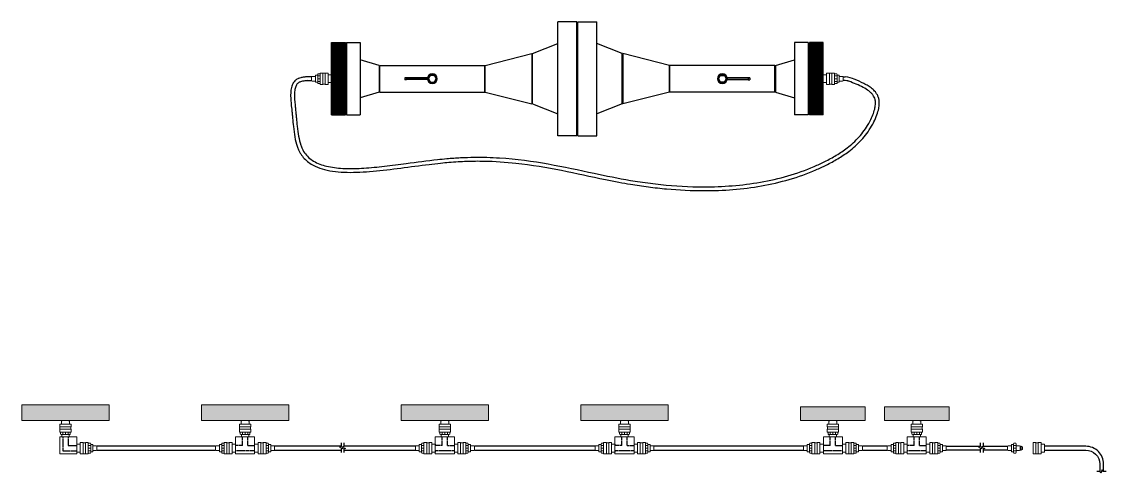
# Model space of a CAD drawing. Header units: millimetres. Extents: x 553637 to 584936, y 5008 to 53898.
# Drawn here: x 581313 to 584936, y 5008 to 6517 of the extents above; entities that cross this region are included whole.
import ezdxf

# ---------------------------------------------------------------- set-up
doc = ezdxf.new("R2010")
doc.units = ezdxf.units.MM
doc.header["$LTSCALE"] = 10
doc.header["$MEASUREMENT"] = 0
doc.linetypes.add('HIDDEN', pattern=[0.375, 0.25, -0.125])
for name, color, linetype in [('1', 1, 'Continuous'), ('4', 4, 'Continuous'), ('BRIDA CIEGA PARA PRUEBAS', 170, 'Continuous'), ('CAÑERIAS PH 234', 20, 'Continuous')]:
    doc.layers.add(name, color=color, linetype=linetype)

# ---------------------------------------------------------------- blocks, each defined once
blk = doc.blocks.new('A$C647C797C')
at = {"layer": '1', "linetype": 'HIDDEN'}
for p, q in [((-18.225, -18.225), (-18.225, 28.55)), ((-0.875, -0.875), (-0.875, 28.55)), ((28.55, -18.225), (-18.225, -18.225)), ((28.55, -0.875), (-0.875, -0.875))]:
    blk.add_line(p, q, dxfattribs=at)
at = {"layer": '4', "lineweight": 0}
blk.add_lwpolyline([(-28.55, 28.55), (28.55, 28.55), (28.55, -28.55), (-28.55, -28.55)], close=True, dxfattribs=at)
blk = doc.blocks.new('A$C4BE00A2E')
at = {"layer": '1', "linetype": 'HIDDEN'}
for p, q in [((-8.7, -0.9), (-8.7, 28.5)), ((8.7, -0.9), (8.7, 28.5)), ((-8.7, -0.9), (-31.8, -0.9)), ((-31.8, -18.2), (31.8, -18.2)), ((8.7, -0.9), (31.8, -0.9))]:
    blk.add_line(p, q, dxfattribs=at)
at = {"layer": '4', "lineweight": 0}
blk.add_lwpolyline([(-31.8, 28.5), (31.8, 28.5), (31.8, -28.5), (-31.8, -28.5)], close=True, dxfattribs=at)
blk = doc.blocks.new('A$C6FC072DB')
at = {"layer": '4', "lineweight": 0}
for points in [[(-18.4, 28.9), (-19, 29.6), (-19, 37.2), (-18.1, 38.2), (18.1, 38.2), (19, 37.2), (19, 29.6), (18.4, 28.9)], [(-13.2, 11.6), (-18.4, 11.6), (-19, 12.3), (-19, 19.9), (-18.4, 20.9), (18.4, 20.9), (19, 19.9), (19, 12.3), (18.4, 11.6)]]:
    blk.add_lwpolyline(points, close=True, dxfattribs=at)
for points in [[(8.2, 38.2), (-8.2, 38.2)], [(-18.4, 28.9), (-18.4, 20.9)], [(-10.8, 0), (-10.8, 0), (-13.2, 0), (-13.2, 11.6)], [(13.2, 11.6), (13.2, 0), (10.8, 0)], [(18.4, 28.9), (18.4, 20.9)]]:
    blk.add_lwpolyline(points, dxfattribs=at)
blk = doc.blocks.new('A$C75317ED0')
at = {"layer": 'BRIDA CIEGA PARA PRUEBAS', "lineweight": 0}
h = blk.add_hatch(color=256, dxfattribs=at)
h.dxf.hatch_style = 1
h.paths.add_polyline_path([(-146.05, 0), (-146.05, -52.3748), (146.05, -52.3748), (146.05, 0)])
blk.add_lwpolyline([(-146.05, 0), (146.05, 0), (146.05, -52.3748), (-146.05, -52.3748)], close=True, dxfattribs=at)
blk = doc.blocks.new('A$C00726E8B')
at = {"layer": 'BRIDA CIEGA PARA PRUEBAS', "lineweight": 0}
h = blk.add_hatch(color=256, dxfattribs=at)
h.dxf.hatch_style = 1
h.paths.add_polyline_path([(46, 107.9), (0, 107.9), (0, -107.9), (46, -107.9)])
blk.add_lwpolyline([(0, 107.9), (46, 107.9), (46, -107.9), (0, -107.9)], close=True, dxfattribs=at)
blk = doc.blocks.new('A$C08897B63')
at = {"layer": '4', "lineweight": 0}
blk.add_lwpolyline([(26.3, -4), (26.3, -4), (22.2, -6.3), (18.2, -6.3), (18.2, -7), (16.9, -8.2), (4.8, -8.2), (4.8, -14.3), (3.8, -16.3), (-2.4, -16.3), (-3.3, -14.6), (-3.3, -12), (-10.1, -12), (-10.8, -11.1), (-10.8, -7.8), (-22, -7.8), (-23.7, -7), (-23.7, -7), (-23.7, 7), (-22, 7.8), (-10.8, 7.8), (-10.8, 11.1), (-10.1, 12), (-3.3, 12), (-3.3, 14.6), (-2.4, 16.3), (3.8, 16.3), (4.8, 14.3), (4.8, 8.2), (16.9, 8.2), (18.2, 7), (18.2, 6.3), (22.2, 6.3), (26.3, 4)], close=True, dxfattribs=at)
for points in [[(-10.8, -7.8), (-10.8, 7.8)], [(-3.3, 12), (-3.3, -12)], [(4.8, 9.1), (-3.3, 9.1)], [(-3.3, 0), (4.8, 0)], [(4.8, 8.2), (4.8, -8.2)], [(18.2, -6.3), (18.2, 6.3)], [(22.2, -6.3), (22.2, 6.3)], [(4.8, -9.1), (-3.3, -9.1)]]:
    blk.add_lwpolyline(points, dxfattribs=at)
blk = doc.blocks.new('A$C36AA4D07')
at = {"layer": 'BRIDA CIEGA PARA PRUEBAS', "lineweight": 0}
h = blk.add_hatch(dxfattribs=at)
h.set_pattern_fill('ANSI31', color=256)
h.set_pattern_definition([(45, (-187114.52564, -9731.44239), (-0.08838834765, 0.08838834765), [])])
h.paths.add_polyline_path([(-46.0248, -120.65), (0, -120.65), (0, 120.65), (-46.0248, 120.65)])
blk.add_lwpolyline([(0, -120.65), (-46.0248, -120.65), (-46.0248, 120.65), (0, 120.65)], close=True, dxfattribs=at)

msp = doc.modelspace()

# ---------------------------------------------------------------- linework, layer by layer
at = {"layer": '1'}
for points in [[(582380.1, 5109.4), (582380.1, 5097.5), (582374.4, 5095.4), (582385.7, 5091.3), (582380.1, 5089.3), (582380.1, 5077.4)], [(582389.2, 5109.4), (582389.2, 5097.5), (582383.5, 5095.4), (582394.8, 5091.3), (582389.2, 5089.3), (582389.2, 5077.4)], [(584514.8, 5109.4), (584514.8, 5097.5), (584509.1, 5095.4), (584520.4, 5091.3), (584514.8, 5089.3), (584514.8, 5077.4)], [(584523.9, 5109.4), (584523.9, 5097.5), (584518.3, 5095.4), (584529.5, 5091.3), (584523.9, 5089.3), (584523.9, 5077.4)], [(584935.7, 5013.5), (584923.8, 5013.5), (584921.7, 5019.2), (584917.6, 5007.9), (584915.6, 5013.5), (584903.7, 5013.5)]]:
    msp.add_lwpolyline(points, dxfattribs=at)
at = {"layer": '4', "lineweight": 0}
for p, q in [((582302, 6340.8), (582302.9, 6342.5)), ((582302, 6311.7), (582302, 6340.8)), ((582302.9, 6342.5), (582309.1, 6342.5)), ((582309.1, 6342.5), (582310.1, 6340.6)), ((582310.1, 6340.6), (582310.1, 6311.9)), ((584029.3, 6342.5), (584028.2, 6340.6)), ((584028.2, 6340.6), (584028.2, 6311.9)), ((584035.5, 6342.5), (584029.3, 6342.5)), ((584036.3, 6340.8), (584035.5, 6342.5)), ((584036.3, 6311.7), (584036.3, 6340.8)), ((582281.6, 6333.3), (582283.3, 6334.1)), ((582281.6, 6319.3), (582281.6, 6333.3)), ((582283.3, 6318.5), (582281.6, 6319.3)), ((582281.6, 6319.3), (582281.6, 6319.3)), ((582283.3, 6334.1), (582294.5, 6334.1)), ((582294.5, 6318.5), (582283.3, 6318.5)), ((582294.5, 6337.4), (582295.2, 6338.3)), ((582294.5, 6315.2), (582294.5, 6337.4)), ((582295.2, 6314.2), (582294.5, 6315.2)), ((582295.2, 6338.3), (582302, 6338.3)), ((582302, 6314.2), (582295.2, 6314.2)), ((582302.9, 6310), (582302, 6311.7)), ((582309.1, 6310), (582302.9, 6310)), ((582310.1, 6311.9), (582309.1, 6310)), ((584028.2, 6311.9), (584029.3, 6310)), ((584029.3, 6310), (584035.5, 6310)), ((584035.5, 6310), (584036.3, 6311.7)), ((584043.1, 6338.3), (584036.3, 6338.3)), ((584036.3, 6314.2), (584043.1, 6314.2)), ((584043.9, 6337.4), (584043.1, 6338.3)), ((584043.1, 6314.2), (584043.9, 6315.2)), ((584043.9, 6315.2), (584043.9, 6337.4)), ((584055.1, 6334.1), (584043.9, 6334.1)), ((584043.9, 6318.5), (584055.1, 6318.5)), ((584056.8, 6333.3), (584055.1, 6334.1)), ((584055.1, 6318.5), (584056.8, 6319.3)), ((584056.8, 6319.3), (584056.8, 6333.3)), ((584056.8, 6319.3), (584056.8, 6319.3)), ((581445.2, 5145.6), (581443.2, 5144.6)), ((581443.2, 5144.6), (581443.2, 5138.4)), ((581451.3, 5145.6), (581445.2, 5145.6)), ((581473.8, 5145.6), (581467.6, 5145.6)), ((581475.7, 5144.6), (581473.8, 5145.6)), ((581475.7, 5138.4), (581475.7, 5144.6)), ((582045.2, 5145.6), (582043.2, 5144.6)), ((582043.2, 5144.6), (582043.2, 5138.4)), ((582051.3, 5145.6), (582045.2, 5145.6)), ((582073.8, 5145.6), (582067.6, 5145.6)), ((582075.7, 5144.6), (582073.8, 5145.6)), ((582075.7, 5138.4), (582075.7, 5144.6)), ((582712.3, 5145.6), (582710.4, 5144.6)), ((582710.4, 5144.6), (582710.4, 5138.4)), ((582718.5, 5145.6), (582712.3, 5145.6)), ((582741, 5145.6), (582734.8, 5145.6)), ((582742.9, 5144.6), (582741, 5145.6)), ((582742.9, 5138.4), (582742.9, 5144.6)), ((583312.3, 5145.6), (583310.4, 5144.6)), ((583310.4, 5144.6), (583310.4, 5138.4)), ((583318.5, 5145.6), (583312.3, 5145.6)), ((583341, 5145.6), (583334.8, 5145.6)), ((583342.9, 5144.6), (583341, 5145.6)), ((583342.9, 5138.4), (583342.9, 5144.6)), ((584008.3, 5145.6), (584006.4, 5144.6)), ((584006.4, 5144.6), (584006.4, 5138.4)), ((584014.5, 5145.6), (584008.3, 5145.6)), ((584037, 5145.6), (584030.8, 5145.6)), ((584038.9, 5144.6), (584037, 5145.6)), ((584038.9, 5138.4), (584038.9, 5144.6)), ((584288.3, 5145.6), (584286.4, 5144.6)), ((584286.4, 5144.6), (584286.4, 5138.4)), ((584294.5, 5145.6), (584288.3, 5145.6)), ((584317, 5145.6), (584310.8, 5145.6)), ((584318.9, 5144.6), (584317, 5145.6)), ((584318.9, 5138.4), (584318.9, 5144.6)), ((581443.2, 5138.4), (581444.9, 5137.6)), ((581444.9, 5137.6), (581474, 5137.6)), ((581447.4, 5137.6), (581447.4, 5130.7)), ((581447.4, 5130.7), (581448.4, 5130)), ((581448.4, 5130), (581470.6, 5130)), ((581470.6, 5130), (581471.5, 5130.7)), ((581471.5, 5130.7), (581471.5, 5137.6)), ((581474, 5137.6), (581475.7, 5138.4)), ((581536.8, 5108.2), (581535.8, 5106.2)), ((581543, 5108.2), (581536.8, 5108.2)), ((581543.8, 5106.5), (581543, 5108.2)), ((581981.5, 5106.5), (581982.3, 5108.2)), ((581982.3, 5108.2), (581988.5, 5108.2)), ((581988.5, 5108.2), (581989.5, 5106.2)), ((582043.2, 5138.4), (582044.9, 5137.6)), ((582044.9, 5137.6), (582074, 5137.6)), ((582047.4, 5137.6), (582047.4, 5130.7)), ((582047.4, 5130.7), (582048.4, 5130)), ((582048.4, 5130), (582070.6, 5130)), ((582070.6, 5130), (582071.5, 5130.7)), ((582071.5, 5130.7), (582071.5, 5137.6)), ((582074, 5137.6), (582075.7, 5138.4)), ((582130.4, 5108.2), (582129.4, 5106.2)), ((582136.6, 5108.2), (582130.4, 5108.2)), ((582137.5, 5106.5), (582136.6, 5108.2)), ((582648.6, 5106.5), (582649.5, 5108.2)), ((582649.5, 5108.2), (582655.7, 5108.2)), ((582655.7, 5108.2), (582656.7, 5106.2)), ((582710.4, 5138.4), (582712.1, 5137.6)), ((582712.1, 5137.6), (582741.2, 5137.6)), ((582714.6, 5137.6), (582714.6, 5130.7)), ((582714.6, 5130.7), (582715.5, 5130)), ((582715.5, 5130), (582737.7, 5130)), ((582737.7, 5130), (582738.7, 5130.7)), ((582738.7, 5130.7), (582738.7, 5137.6)), ((582741.2, 5137.6), (582742.9, 5138.4)), ((582797.6, 5108.2), (582796.6, 5106.2)), ((582803.8, 5108.2), (582797.6, 5108.2)), ((582804.6, 5106.5), (582803.8, 5108.2)), ((583248.6, 5106.5), (583249.5, 5108.2)), ((583249.5, 5108.2), (583255.7, 5108.2)), ((583255.7, 5108.2), (583256.7, 5106.2)), ((583310.4, 5138.4), (583312.1, 5137.6)), ((583312.1, 5137.6), (583341.2, 5137.6)), ((583314.6, 5137.6), (583314.6, 5130.7)), ((583314.6, 5130.7), (583315.5, 5130)), ((583315.5, 5130), (583337.7, 5130)), ((583337.7, 5130), (583338.7, 5130.7)), ((583338.7, 5130.7), (583338.7, 5137.6)), ((583341.2, 5137.6), (583342.9, 5138.4)), ((583397.6, 5108.2), (583396.6, 5106.2)), ((583403.8, 5108.2), (583397.6, 5108.2)), ((583404.6, 5106.5), (583403.8, 5108.2)), ((583944.6, 5106.5), (583945.5, 5108.2)), ((583945.5, 5108.2), (583951.7, 5108.2)), ((583951.7, 5108.2), (583952.7, 5106.2)), ((584006.4, 5138.4), (584008.1, 5137.6)), ((584008.1, 5137.6), (584037.2, 5137.6)), ((584010.6, 5137.6), (584010.6, 5130.7)), ((584010.6, 5130.7), (584011.5, 5130)), ((584011.5, 5130), (584033.7, 5130)), ((584033.7, 5130), (584034.7, 5130.7)), ((584034.7, 5130.7), (584034.7, 5137.6)), ((584037.2, 5137.6), (584038.9, 5138.4)), ((584093.6, 5108.2), (584092.6, 5106.2)), ((584099.8, 5108.2), (584093.6, 5108.2)), ((584100.6, 5106.5), (584099.8, 5108.2)), ((584224.6, 5106.5), (584225.5, 5108.2)), ((584225.5, 5108.2), (584231.7, 5108.2)), ((584231.7, 5108.2), (584232.7, 5106.2)), ((584286.4, 5138.4), (584288.1, 5137.6)), ((584288.1, 5137.6), (584317.2, 5137.6)), ((584290.6, 5137.6), (584290.6, 5130.7)), ((584290.6, 5130.7), (584291.5, 5130)), ((584291.5, 5130), (584313.7, 5130)), ((584313.7, 5130), (584314.7, 5130.7)), ((584314.7, 5130.7), (584314.7, 5137.6)), ((584317.2, 5137.6), (584318.9, 5138.4)), ((584373.6, 5108.2), (584372.6, 5106.2)), ((584379.8, 5108.2), (584373.6, 5108.2)), ((584380.6, 5106.5), (584379.8, 5108.2)), ((581535.8, 5106.2), (581535.8, 5100.1)), ((581535.8, 5083.7), (581535.8, 5077.6)), ((581535.8, 5077.6), (581536.8, 5075.6)), ((581536.8, 5075.6), (581543, 5075.6)), ((581543, 5075.6), (581543.8, 5077.3)), ((581543.8, 5077.3), (581543.8, 5106.5)), ((581550.7, 5103.9), (581543.8, 5103.9)), ((581543.8, 5079.9), (581550.7, 5079.9)), ((581551.4, 5103), (581550.7, 5103.9)), ((581550.7, 5079.9), (581551.4, 5080.8)), ((581551.4, 5080.8), (581551.4, 5103)), ((581562.6, 5099.7), (581551.4, 5099.7)), ((581551.4, 5084.1), (581562.6, 5084.1)), ((581564.3, 5098.9), (581562.6, 5099.7)), ((581562.6, 5084.1), (581564.3, 5084.9)), ((581564.3, 5084.9), (581564.3, 5098.9)), ((581564.3, 5084.9), (581564.3, 5084.9)), ((581961, 5098.9), (581962.7, 5099.7)), ((581961, 5084.9), (581961, 5098.9)), ((581962.7, 5084.1), (581961, 5084.9)), ((581961, 5084.9), (581961, 5084.9)), ((581962.7, 5099.7), (581973.9, 5099.7)), ((581973.9, 5084.1), (581962.7, 5084.1)), ((581973.9, 5103), (581974.6, 5103.9)), ((581973.9, 5080.8), (581973.9, 5103)), ((581974.6, 5079.9), (581973.9, 5080.8)), ((581974.6, 5103.9), (581981.5, 5103.9)), ((581981.5, 5079.9), (581974.6, 5079.9)), ((581981.5, 5077.3), (581981.5, 5106.5)), ((581982.3, 5075.6), (581981.5, 5077.3)), ((581988.5, 5075.6), (581982.3, 5075.6)), ((581989.5, 5077.6), (581988.5, 5075.6)), ((581989.5, 5106.2), (581989.5, 5100.1)), ((581989.5, 5083.7), (581989.5, 5077.6)), ((582129.4, 5106.2), (582129.4, 5100.1)), ((582129.4, 5083.7), (582129.4, 5077.6)), ((582129.4, 5077.6), (582130.4, 5075.6)), ((582130.4, 5075.6), (582136.6, 5075.6)), ((582136.6, 5075.6), (582137.5, 5077.3)), ((582137.5, 5077.3), (582137.5, 5106.5)), ((582144.3, 5103.9), (582137.5, 5103.9)), ((582137.5, 5079.9), (582144.3, 5079.9)), ((582145.1, 5103), (582144.3, 5103.9)), ((582144.3, 5079.9), (582145.1, 5080.8)), ((582145.1, 5080.8), (582145.1, 5103)), ((582156.3, 5099.7), (582145.1, 5099.7)), ((582145.1, 5084.1), (582156.3, 5084.1)), ((582157.9, 5098.9), (582156.3, 5099.7)), ((582156.3, 5084.1), (582157.9, 5084.9)), ((582157.9, 5084.9), (582157.9, 5098.9)), ((582157.9, 5084.9), (582157.9, 5084.9)), ((582628.2, 5098.9), (582629.8, 5099.7)), ((582628.2, 5084.9), (582628.2, 5098.9)), ((582629.8, 5084.1), (582628.2, 5084.9)), ((582628.2, 5084.9), (582628.2, 5084.9)), ((582629.8, 5099.7), (582641.1, 5099.7)), ((582641.1, 5084.1), (582629.8, 5084.1)), ((582641.1, 5103), (582641.8, 5103.9)), ((582641.1, 5080.8), (582641.1, 5103)), ((582641.8, 5079.9), (582641.1, 5080.8)), ((582641.8, 5103.9), (582648.6, 5103.9)), ((582648.6, 5079.9), (582641.8, 5079.9)), ((582648.6, 5077.3), (582648.6, 5106.5)), ((582649.5, 5075.6), (582648.6, 5077.3)), ((582655.7, 5075.6), (582649.5, 5075.6)), ((582656.7, 5077.6), (582655.7, 5075.6)), ((582656.7, 5106.2), (582656.7, 5100.1)), ((582656.7, 5083.7), (582656.7, 5077.6)), ((582796.6, 5106.2), (582796.6, 5100.1)), ((582796.6, 5083.7), (582796.6, 5077.6)), ((582796.6, 5077.6), (582797.6, 5075.6)), ((582797.6, 5075.6), (582803.8, 5075.6)), ((582803.8, 5075.6), (582804.6, 5077.3)), ((582804.6, 5077.3), (582804.6, 5106.5)), ((582811.5, 5103.9), (582804.6, 5103.9)), ((582804.6, 5079.9), (582811.5, 5079.9)), ((582812.2, 5103), (582811.5, 5103.9)), ((582811.5, 5079.9), (582812.2, 5080.8)), ((582812.2, 5080.8), (582812.2, 5103)), ((582823.4, 5099.7), (582812.2, 5099.7)), ((582812.2, 5084.1), (582823.4, 5084.1)), ((582825.1, 5098.9), (582823.4, 5099.7)), ((582823.4, 5084.1), (582825.1, 5084.9)), ((582825.1, 5084.9), (582825.1, 5098.9)), ((582825.1, 5084.9), (582825.1, 5084.9)), ((583228.2, 5098.9), (583229.8, 5099.7)), ((583228.2, 5084.9), (583228.2, 5098.9)), ((583229.8, 5084.1), (583228.2, 5084.9)), ((583228.2, 5084.9), (583228.2, 5084.9)), ((583229.8, 5099.7), (583241.1, 5099.7)), ((583241.1, 5084.1), (583229.8, 5084.1)), ((583241.1, 5103), (583241.8, 5103.9)), ((583241.1, 5080.8), (583241.1, 5103)), ((583241.8, 5079.9), (583241.1, 5080.8)), ((583241.8, 5103.9), (583248.6, 5103.9)), ((583248.6, 5079.9), (583241.8, 5079.9)), ((583248.6, 5077.3), (583248.6, 5106.5)), ((583249.5, 5075.6), (583248.6, 5077.3)), ((583255.7, 5075.6), (583249.5, 5075.6)), ((583256.7, 5077.6), (583255.7, 5075.6)), ((583256.7, 5106.2), (583256.7, 5100.1)), ((583256.7, 5083.7), (583256.7, 5077.6)), ((583396.6, 5106.2), (583396.6, 5100.1)), ((583396.6, 5083.7), (583396.6, 5077.6)), ((583396.6, 5077.6), (583397.6, 5075.6)), ((583397.6, 5075.6), (583403.8, 5075.6)), ((583403.8, 5075.6), (583404.6, 5077.3)), ((583404.6, 5077.3), (583404.6, 5106.5)), ((583411.5, 5103.9), (583404.6, 5103.9)), ((583404.6, 5079.9), (583411.5, 5079.9)), ((583412.2, 5103), (583411.5, 5103.9)), ((583411.5, 5079.9), (583412.2, 5080.8)), ((583412.2, 5080.8), (583412.2, 5103)), ((583423.4, 5099.7), (583412.2, 5099.7)), ((583412.2, 5084.1), (583423.4, 5084.1)), ((583425.1, 5098.9), (583423.4, 5099.7)), ((583423.4, 5084.1), (583425.1, 5084.9)), ((583425.1, 5084.9), (583425.1, 5098.9)), ((583425.1, 5084.9), (583425.1, 5084.9)), ((583924.2, 5098.9), (583925.8, 5099.7)), ((583924.2, 5084.9), (583924.2, 5098.9)), ((583925.8, 5084.1), (583924.2, 5084.9)), ((583924.2, 5084.9), (583924.2, 5084.9)), ((583925.8, 5099.7), (583937.1, 5099.7)), ((583937.1, 5084.1), (583925.8, 5084.1)), ((583937.1, 5103), (583937.8, 5103.9)), ((583937.1, 5080.8), (583937.1, 5103)), ((583937.8, 5079.9), (583937.1, 5080.8)), ((583937.8, 5103.9), (583944.6, 5103.9)), ((583944.6, 5079.9), (583937.8, 5079.9)), ((583944.6, 5077.3), (583944.6, 5106.5)), ((583945.5, 5075.6), (583944.6, 5077.3)), ((583951.7, 5075.6), (583945.5, 5075.6)), ((583952.7, 5077.6), (583951.7, 5075.6)), ((583952.7, 5106.2), (583952.7, 5100.1)), ((583952.7, 5083.7), (583952.7, 5077.6)), ((584092.6, 5106.2), (584092.6, 5100.1)), ((584092.6, 5083.7), (584092.6, 5077.6)), ((584092.6, 5077.6), (584093.6, 5075.6)), ((584093.6, 5075.6), (584099.8, 5075.6)), ((584099.8, 5075.6), (584100.6, 5077.3)), ((584100.6, 5077.3), (584100.6, 5106.5)), ((584107.5, 5103.9), (584100.6, 5103.9)), ((584100.6, 5079.9), (584107.5, 5079.9)), ((584108.2, 5103), (584107.5, 5103.9)), ((584107.5, 5079.9), (584108.2, 5080.8)), ((584108.2, 5080.8), (584108.2, 5103)), ((584119.4, 5099.7), (584108.2, 5099.7)), ((584108.2, 5084.1), (584119.4, 5084.1)), ((584121.1, 5098.9), (584119.4, 5099.7)), ((584119.4, 5084.1), (584121.1, 5084.9)), ((584121.1, 5084.9), (584121.1, 5098.9)), ((584121.1, 5084.9), (584121.1, 5084.9)), ((584204.2, 5098.9), (584205.8, 5099.7)), ((584204.2, 5084.9), (584204.2, 5098.9)), ((584205.8, 5084.1), (584204.2, 5084.9)), ((584204.2, 5084.9), (584204.2, 5084.9)), ((584205.8, 5099.7), (584217.1, 5099.7)), ((584217.1, 5084.1), (584205.8, 5084.1)), ((584217.1, 5103), (584217.8, 5103.9)), ((584217.1, 5080.8), (584217.1, 5103)), ((584217.8, 5079.9), (584217.1, 5080.8)), ((584217.8, 5103.9), (584224.6, 5103.9)), ((584224.6, 5079.9), (584217.8, 5079.9)), ((584224.6, 5077.3), (584224.6, 5106.5)), ((584225.5, 5075.6), (584224.6, 5077.3)), ((584231.7, 5075.6), (584225.5, 5075.6)), ((584232.7, 5077.6), (584231.7, 5075.6)), ((584232.7, 5106.2), (584232.7, 5100.1)), ((584232.7, 5083.7), (584232.7, 5077.6)), ((584372.6, 5106.2), (584372.6, 5100.1)), ((584372.6, 5083.7), (584372.6, 5077.6)), ((584372.6, 5077.6), (584373.6, 5075.6)), ((584373.6, 5075.6), (584379.8, 5075.6)), ((584379.8, 5075.6), (584380.6, 5077.3)), ((584380.6, 5077.3), (584380.6, 5106.5)), ((584387.5, 5103.9), (584380.6, 5103.9)), ((584380.6, 5079.9), (584387.5, 5079.9)), ((584388.2, 5103), (584387.5, 5103.9)), ((584387.5, 5079.9), (584388.2, 5080.8)), ((584388.2, 5080.8), (584388.2, 5103)), ((584399.4, 5099.7), (584388.2, 5099.7)), ((584388.2, 5084.1), (584399.4, 5084.1)), ((584401.1, 5098.9), (584399.4, 5099.7)), ((584399.4, 5084.1), (584401.1, 5084.9)), ((584401.1, 5084.9), (584401.1, 5098.9)), ((584401.1, 5084.9), (584401.1, 5084.9))]:
    msp.add_line(p, q, dxfattribs=at)
at = {"layer": '4'}
for points in [[(582281.6, 6332.6), (582267.2, 6332.6)], [(582267.2, 6319.9), (582281.6, 6319.9)], [(584056.8, 6332.6), (584063.9, 6332.6)], [(584063.9, 6319.9), (584056.8, 6319.9)], [(581961, 5098.2), (581564.3, 5098.2)], [(581564.3, 5085.5), (581961, 5085.5)], [(582380.1, 5098.2), (582157.9, 5098.2)], [(582157.9, 5085.5), (582380.1, 5085.5)], [(582628.2, 5098.2), (582389.2, 5098.2)], [(582389.2, 5085.5), (582628.2, 5085.5)], [(583228.2, 5098.2), (582825.1, 5098.2)], [(582825.1, 5085.5), (583228.2, 5085.5)], [(583924.2, 5098.2), (583425.1, 5098.2)], [(583425.1, 5085.5), (583924.2, 5085.5)], [(584204.2, 5098.2), (584121.1, 5098.2)], [(584121.1, 5085.5), (584204.2, 5085.5)], [(584401.1, 5098.2), (584514.8, 5098.2)], [(584514.8, 5085.5), (584401.1, 5085.5)], [(584523.9, 5098.2), (584605.7, 5098.2)], [(584605.7, 5085.5), (584523.9, 5085.5)]]:
    msp.add_lwpolyline(points, dxfattribs=at)
at = {"layer": '4', "lineweight": 0}
for points in [[(582310.1, 6335.4), (582302, 6335.4)], [(582302, 6326.3), (582310.1, 6326.3)], [(582310.1, 6317.2), (582302, 6317.2)], [(584028.2, 6335.4), (584036.3, 6335.4)], [(584036.3, 6326.3), (584028.2, 6326.3)], [(584028.2, 6317.2), (584036.3, 6317.2)], [(581450.4, 5145.6), (581450.4, 5137.6)], [(581459.5, 5137.6), (581459.5, 5145.6)], [(581468.6, 5145.6), (581468.6, 5137.6)], [(582050.4, 5145.6), (582050.4, 5137.6)], [(582059.5, 5137.6), (582059.5, 5145.6)], [(582068.6, 5145.6), (582068.6, 5137.6)], [(582717.5, 5145.6), (582717.5, 5137.6)], [(582726.6, 5137.6), (582726.6, 5145.6)], [(582735.7, 5145.6), (582735.7, 5137.6)], [(583317.5, 5145.6), (583317.5, 5137.6)], [(583326.6, 5137.6), (583326.6, 5145.6)], [(583335.7, 5145.6), (583335.7, 5137.6)], [(584013.5, 5145.6), (584013.5, 5137.6)], [(584022.6, 5137.6), (584022.6, 5145.6)], [(584031.7, 5145.6), (584031.7, 5137.6)], [(584293.5, 5145.6), (584293.5, 5137.6)], [(584302.6, 5137.6), (584302.6, 5145.6)], [(584311.7, 5145.6), (584311.7, 5137.6)], [(584700.6, 5110.3), (584708.6, 5110.3)], [(584717.9, 5110.3), (584717.9, 5073.5), (584717.3, 5072.9), (584709.6, 5072.9), (584708.6, 5073.5), (584708.6, 5110.3), (584709.6, 5110.9), (584717.3, 5110.9), (584717.9, 5110.3)], [(581535.8, 5101), (581543.8, 5101)], [(581543.8, 5091.9), (581535.8, 5091.9)], [(581535.8, 5082.8), (581543.8, 5082.8)], [(581989.5, 5101), (581981.5, 5101)], [(581981.5, 5091.9), (581989.5, 5091.9)], [(581989.5, 5082.8), (581981.5, 5082.8)], [(582129.4, 5101), (582137.5, 5101)], [(582137.5, 5091.9), (582129.4, 5091.9)], [(582129.4, 5082.8), (582137.5, 5082.8)], [(582656.7, 5101), (582648.6, 5101)], [(582648.6, 5091.9), (582656.7, 5091.9)], [(582656.7, 5082.8), (582648.6, 5082.8)], [(582796.6, 5101), (582804.6, 5101)], [(582804.6, 5091.9), (582796.6, 5091.9)], [(582796.6, 5082.8), (582804.6, 5082.8)], [(583256.7, 5101), (583248.6, 5101)], [(583248.6, 5091.9), (583256.7, 5091.9)], [(583256.7, 5082.8), (583248.6, 5082.8)], [(583396.6, 5101), (583404.6, 5101)], [(583404.6, 5091.9), (583396.6, 5091.9)], [(583396.6, 5082.8), (583404.6, 5082.8)], [(583952.7, 5101), (583944.6, 5101)], [(583944.6, 5091.9), (583952.7, 5091.9)], [(583952.7, 5082.8), (583944.6, 5082.8)], [(584092.6, 5101), (584100.6, 5101)], [(584100.6, 5091.9), (584092.6, 5091.9)], [(584092.6, 5082.8), (584100.6, 5082.8)], [(584232.7, 5101), (584224.6, 5101)], [(584224.6, 5091.9), (584232.7, 5091.9)], [(584232.7, 5082.8), (584224.6, 5082.8)], [(584372.6, 5101), (584380.6, 5101)], [(584380.6, 5091.9), (584372.6, 5091.9)], [(584372.6, 5082.8), (584380.6, 5082.8)], [(584700.6, 5073.5), (584708.6, 5073.5)], [(584717.9, 5105.1), (584729.5, 5105.1), (584729.5, 5078.7), (584717.9, 5078.7)]]:
    msp.add_lwpolyline(points, dxfattribs=at)
msp.add_lwpolyline([(584700.6, 5073.5), (584700, 5072.9), (584692.3, 5072.9), (584691.3, 5073.8), (584691.3, 5110), (584692.3, 5110.9), (584700, 5110.9), (584700.6, 5110.3)], close=True, dxfattribs=at)
at = {"layer": '4'}
for points in [[(584926.5, 5013.5), (584926.5, 5039, 0.414214), (584867.2, 5098.2), (584729.5, 5098.2)], [(584729.5, 5085.5), (584867.2, 5085.5, -0.414214), (584913.8, 5039), (584913.8, 5013.5)]]:
    msp.add_lwpolyline(points, format="xyb", dxfattribs=at)
for points, knots in [([(582267.2, 6332.6), (582263.1, 6332.2), (582259.5, 6331.8), (582252.3, 6330.9), (582248.7, 6330.3), (582242.7, 6328.8), (582240.2, 6328), (582236.9, 6326.7), (582236, 6326.3), (582233.3, 6324.9), (582231.6, 6323.9), (582228.5, 6321.7), (582227.1, 6320.4), (582223.7, 6317), (582222, 6314.8), (582219.1, 6310.1), (582217.8, 6307.5), (582215.7, 6302.2), (582214.9, 6299.5), (582213.5, 6293.8), (582213, 6290.8), (582211.8, 6281.4), (582211.6, 6274.6), (582211.8, 6260.7), (582212.3, 6253.5), (582213.5, 6239), (582214.3, 6231.7), (582215.4, 6222), (582215.6, 6219.5), (582216.1, 6214.4), (582216.4, 6211.9), (582217.1, 6204.5), (582217.6, 6199.6), (582219, 6185.1), (582219.9, 6175.8), (582222.2, 6154.5), (582223.7, 6142.7), (582227.6, 6120.7), (582230, 6110.3), (582234.7, 6096.7), (582236.2, 6092.7), (582239.3, 6085.7), (582240.9, 6082.7), (582244.2, 6076.7), (582246, 6073.9), (582251.7, 6065.7), (582256, 6060.7), (582265.4, 6051.6), (582270.5, 6047.5), (582281.4, 6040.1), (582287.2, 6036.8), (582303.2, 6029.2), (582313.8, 6025.5), (582336.5, 6019.6), (582348.6, 6017.5), (582373.9, 6014.6), (582387.1, 6013.8), (582427.8, 6013), (582456.7, 6014.5), (582516.7, 6019.8), (582547.8, 6023.6), (582610.8, 6031.8), (582642.7, 6036.2), (582686.9, 6041.6), (582699.7, 6043.1), (582721.8, 6045.4), (582731.2, 6046.3), (582750.6, 6048), (582760.7, 6048.7), (582780.5, 6049.9), (582790.4, 6050.4), (582819.5, 6051.3), (582838.5, 6051.5), (582894.2, 6050.5), (582929.7, 6048), (583016.8, 6038.6), (583067, 6030), (583165.5, 6010.4), (583213.8, 5999.6), (583277.9, 5986.5), (583292.9, 5983.5), (583320.8, 5978.3), (583333.6, 5975.9), (583356.4, 5972.1), (583366.3, 5970.5), (583386.2, 5967.5), (583396.2, 5966.1), (583426.4, 5962.2), (583446.8, 5959.9), (583508.6, 5954.3), (583550.6, 5952.3), (583656.7, 5952.3), (583721.1, 5957.2), (583846.8, 5979.3), (583908.1, 5996.6), (583977.5, 6026.7), (583988.9, 6032), (584006.7, 6040.9), (584013.2, 6044.3), (584026.1, 6051.3), (584032.5, 6055), (584051.4, 6066.3), (584063.6, 6074.4), (584090.4, 6094.6), (584104.5, 6107.1), (584130.4, 6135.1), (584142, 6150.7), (584154.6, 6172.5), (584157.1, 6177.1), (584163.3, 6189.6), (584166.8, 6197.8), (584172.2, 6212.8), (584174.1, 6219.5), (584176.6, 6231.8), (584177.3, 6237.3), (584177.5, 6247.1), (584177.3, 6251.5), (584176.3, 6257.4), (584175.9, 6259), (584175.1, 6262.2), (584174.6, 6263.7), (584172.9, 6268.3), (584171.5, 6271.2), (584168.3, 6276.8), (584166.4, 6279.4), (584161.2, 6285.8), (584157.6, 6289.4), (584149.6, 6296.1), (584145.2, 6299.2), (584135.9, 6305), (584131, 6307.7), (584115.7, 6315.4), (584104.9, 6320), (584087, 6327), (584074.5, 6331), (584063.9, 6332.6)], [0, 0, 0, 0, 9.884303, 9.884303, 19.768607, 19.768607, 27.123069, 27.123069, 29.933679, 29.933679, 35.554899, 35.554899, 41.176119, 41.176119, 49.514604, 49.514604, 57.853089, 57.853089, 66.191574, 66.191574, 74.530059, 74.530059, 92.062945, 92.062945, 109.59583, 109.59583, 127.128715, 127.128715, 133.420688, 133.420688, 139.712661, 139.712661, 152.296607, 152.296607, 177.464499, 177.464499, 212.005695, 212.005695, 246.546892, 246.546892, 261.280227, 261.280227, 273.576186, 273.576186, 285.872145, 285.872145, 310.464064, 310.464064, 335.055982, 335.055982, 359.647901, 359.647901, 398.817867, 398.817867, 437.987833, 437.987833, 477.157799, 477.157799, 553.687242, 553.687242, 630.216685, 630.216685, 706.746127, 706.746127, 738.143719, 738.143719, 761.528622, 761.528622, 787.317516, 787.317516, 813.10641, 813.10641, 864.684197, 864.684197, 967.839772, 967.839772, 1125.623629, 1125.623629, 1283.407486, 1283.407486, 1331.218407, 1331.218407, 1371.704101, 1371.704101, 1402.280896, 1402.280896, 1432.857691, 1432.857691, 1494.011282, 1494.011282, 1616.318463, 1616.318463, 1802.221483, 1802.221483, 1988.124504, 1988.124504, 2025.267894, 2025.267894, 2046.901225, 2046.901225, 2068.534557, 2068.534557, 2111.80122, 2111.80122, 2167.007586, 2167.007586, 2222.213953, 2222.213953, 2236.433434, 2236.433434, 2259.858717, 2259.858717, 2278.857475, 2278.857475, 2294.551974, 2294.551974, 2307.450008, 2307.450008, 2312.418787, 2312.418787, 2317.387566, 2317.387566, 2327.325124, 2327.325124, 2337.262682, 2337.262682, 2352.608319, 2352.608319, 2367.953956, 2367.953956, 2383.299592, 2383.299592, 2413.234085, 2413.234085, 2431.381083, 2431.381083, 2431.381083, 2431.381083]), ([(582267.2, 6319.9), (582263.7, 6319.5), (582259.7, 6319.1), (582253, 6318.1), (582250.3, 6317.6), (582245.8, 6316.5), (582243.9, 6315.9), (582241.7, 6314.9), (582241.1, 6314.7), (582240.1, 6314.1), (582239.6, 6313.9), (582238.2, 6313), (582237.3, 6312.4), (582235.1, 6310.6), (582233.9, 6309.3), (582231.7, 6306.4), (582230.7, 6304.8), (582228.9, 6301.2), (582228.2, 6299.2), (582226.8, 6294.9), (582226.3, 6292.6), (582225, 6285.3), (582224.5, 6279.8), (582224.3, 6268.1), (582224.5, 6261.9), (582225.4, 6249), (582226, 6242.4), (582227.1, 6231.6), (582227.6, 6227.4), (582228.3, 6220.8), (582228.5, 6218.4), (582229, 6213.5), (582229.2, 6211.1), (582230, 6204), (582230.4, 6199.3), (582231.7, 6185.5), (582232.6, 6176.6), (582234.8, 6155.9), (582236.3, 6144.4), (582240, 6123.3), (582242.3, 6113.5), (582246.7, 6100.6), (582248.2, 6096.7), (582253.1, 6086.3), (582256.8, 6080.3), (582265.3, 6069.3), (582270.2, 6064.4), (582280.9, 6055.5), (582286.8, 6051.6), (582299.7, 6044.6), (582306.7, 6041.6), (582321.7, 6036.5), (582329.6, 6034.3), (582354.8, 6029.1), (582373.3, 6027.1), (582413.1, 6025.7), (582434.3, 6026.2), (582478.7, 6029), (582501.8, 6031.2), (582549.1, 6036.6), (582573.3, 6039.7), (582632.6, 6047.6), (582667.8, 6052.4), (582712.6, 6057.3), (582722.9, 6058.3), (582740.9, 6059.9), (582748.7, 6060.6), (582764.1, 6061.7), (582771.7, 6062.1), (582794.5, 6063.3), (582809.3, 6063.7), (582853.2, 6064.3), (582881.5, 6063.5), (582966.2, 6058.2), (583020, 6050.7), (583124.1, 6032.2), (583174.5, 6021.1), (583265.2, 6001.9), (583305.4, 5993.6), (583357.2, 5984.8), (583367.8, 5983.1), (583401.3, 5978.1), (583424.6, 5975.1), (583495.1, 5967.8), (583543.2, 5965), (583654.8, 5965), (583718.5, 5969.7), (583842.6, 5991.4), (583903, 6008.4), (583971.9, 6038.1), (583983.8, 6043.7), (584002.1, 6052.9), (584008.6, 6056.3), (584021.4, 6063.3), (584027.8, 6066.9), (584046.4, 6078.2), (584058.5, 6086.3), (584084.3, 6106.1), (584097.7, 6118.1), (584122, 6145.1), (584132.9, 6159.9), (584143.9, 6179.6), (584145.6, 6182.6), (584150.3, 6192), (584153.3, 6198.6), (584158.4, 6211.6), (584160.6, 6218.2), (584163.4, 6229.9), (584164.2, 6235), (584164.9, 6243.9), (584164.8, 6247.7), (584164.1, 6253.2), (584163.8, 6255.1), (584162.7, 6259.6), (584161.7, 6262.2), (584159.3, 6267.2), (584157.8, 6269.7), (584154.3, 6274.4), (584152.3, 6276.6), (584147.8, 6281), (584145.3, 6283.2), (584137.1, 6289.5), (584130.7, 6293.5), (584116.5, 6300.9), (584108.8, 6304.5), (584092.6, 6311.3), (584084.1, 6314.5), (584073.3, 6318.6), (584072.2, 6319.4), (584063.9, 6319.9)], [0, 0, 0, 0, 11.552123, 11.552123, 20.314958, 20.314958, 27.671467, 27.671467, 30.160605, 30.160605, 32.649743, 32.649743, 37.628019, 37.628019, 45.768856, 45.768856, 53.909693, 53.909693, 62.05053, 62.05053, 70.191367, 70.191367, 86.502399, 86.502399, 102.813432, 102.813432, 119.124465, 119.124465, 129.323193, 129.323193, 135.349522, 135.349522, 141.375852, 141.375852, 153.428511, 153.428511, 177.53383, 177.53383, 212.079512, 212.079512, 246.625194, 246.625194, 262.796283, 262.796283, 292.317802, 292.317802, 321.839321, 321.839321, 351.36084, 351.36084, 380.882359, 380.882359, 410.403878, 410.403878, 469.391056, 469.391056, 528.378233, 528.378233, 587.365411, 587.365411, 646.352588, 646.352588, 730.9794, 730.9794, 756.270345, 756.270345, 775.855042, 775.855042, 795.439739, 795.439739, 834.609134, 834.609134, 912.947922, 912.947922, 1076.399217, 1076.399217, 1239.850511, 1239.850511, 1369.611821, 1369.611821, 1402.616578, 1402.616578, 1473.471961, 1473.471961, 1615.182727, 1615.182727, 1801.048728, 1801.048728, 1986.914729, 1986.914729, 2026.562743, 2026.562743, 2048.583258, 2048.583258, 2070.603774, 2070.603774, 2114.644806, 2114.644806, 2169.638247, 2169.638247, 2224.631688, 2224.631688, 2234.612158, 2234.612158, 2254.573096, 2254.573096, 2274.534035, 2274.534035, 2290.987744, 2290.987744, 2304.500691, 2304.500691, 2311.761343, 2311.761343, 2322.978412, 2322.978412, 2334.195481, 2334.195481, 2345.41255, 2345.41255, 2356.629619, 2356.629619, 2379.575121, 2379.575121, 2402.520623, 2402.520623, 2425.466126, 2425.466126, 2431.381083, 2431.381083, 2431.381083, 2431.381083])]:
    msp.add_open_spline(points, degree=3, knots=knots, dxfattribs=at)
at = {"layer": 'CAÑERIAS PH 234'}
for p, q in [((583167.2, 6516.8), (583103.6, 6516.8)), ((583103.6, 6135.8), (583103.6, 6516.8)), ((583167.2, 6135.8), (583167.2, 6516.8)), ((583171.2, 6516.8), (583234.7, 6516.8)), ((583171.2, 6135.8), (583171.2, 6516.8)), ((583234.7, 6135.8), (583234.7, 6516.8)), ((582348.3, 6205.6), (582348.3, 6446.9)), ((582348.3, 6446.9), (582394.3, 6446.9)), ((582394.3, 6205.6), (582394.3, 6446.9)), ((582398.3, 6446.9), (582444.3, 6446.9)), ((582398.3, 6446.9), (582398.3, 6205.6)), ((582444.3, 6446.9), (582444.3, 6205.6)), ((583019.5, 6410.4), (583103.6, 6443.7)), ((583318.8, 6410.4), (583234.7, 6443.7)), ((583894, 6446.9), (583894, 6205.6)), ((583940, 6446.9), (583894, 6446.9)), ((583940, 6446.9), (583940, 6205.6)), ((583944, 6205.6), (583944, 6446.9)), ((583990, 6446.9), (583944, 6446.9)), ((583990, 6205.6), (583990, 6446.9)), ((582507.8, 6370.7), (582444.3, 6389.8)), ((582861.8, 6370.7), (583017.5, 6410.4)), ((583017.5, 6410.4), (583017.5, 6242.1)), ((583019.5, 6242.1), (583019.5, 6410.4)), ((583318.8, 6242.1), (583318.8, 6410.4)), ((583476.5, 6370.7), (583320.8, 6410.4)), ((583320.8, 6410.4), (583320.8, 6242.1)), ((583830.5, 6370.7), (583894, 6389.8)), ((582507.8, 6370.7), (582507.8, 6281.8)), ((582509.8, 6281.8), (582509.8, 6370.7)), ((582509.8, 6370.7), (582859.8, 6370.7)), ((582859.8, 6281.8), (582859.8, 6370.7)), ((582861.8, 6281.8), (582861.8, 6370.7)), ((583476.5, 6281.8), (583476.5, 6370.7)), ((583478.5, 6281.8), (583478.5, 6370.7)), ((583828.5, 6370.7), (583478.5, 6370.7)), ((583828.5, 6281.8), (583828.5, 6370.7)), ((583830.5, 6370.7), (583830.5, 6281.8)), ((582592.6, 6329.5), (582599.1, 6329.5)), ((582592.6, 6329.5), (582592.6, 6329.5)), ((582599.1, 6329.5), (582592.6, 6329.5)), ((582592.6, 6329.5), (582592.6, 6323)), ((582599.1, 6323), (582592.6, 6323)), ((582599.1, 6329.5), (582599.1, 6329.5)), ((582599.1, 6329.5), (582599.1, 6323)), ((582599.1, 6328.7), (582668.8, 6328.7)), ((582668.8, 6328.7), (582599.1, 6328.7)), ((582668.8, 6323.8), (582599.1, 6323.8)), ((582668.8, 6328.7), (582668.8, 6328.7)), ((582668.8, 6328.7), (582668.8, 6323.8)), ((582672.5, 6327.2), (582671.9, 6326.3)), ((582671.9, 6326.3), (582672.5, 6325.3)), ((582677.9, 6336.5), (582672.5, 6327.2)), ((582672.5, 6325.3), (582677.9, 6316)), ((582678.4, 6337.4), (582677.9, 6336.5)), ((582677.9, 6316), (582678.4, 6315.1)), ((582678.4, 6337.4), (582678.4, 6337.4)), ((582679.5, 6337.4), (582678.4, 6337.4)), ((582678.4, 6337.4), (582678.4, 6337.4)), ((582678.4, 6315.1), (582679.5, 6315.1)), ((582690.2, 6337.4), (582679.5, 6337.4)), ((582679.5, 6315.1), (582690.2, 6315.1)), ((582691.3, 6337.4), (582690.2, 6337.4)), ((582690.2, 6315.1), (582691.3, 6315.1)), ((582691.3, 6337.4), (582691.3, 6337.4)), ((582691.8, 6336.5), (582691.3, 6337.4)), ((582691.3, 6337.4), (582691.3, 6337.4)), ((582691.3, 6315.1), (582691.8, 6316)), ((582697.2, 6327.2), (582691.8, 6336.5)), ((582691.8, 6316), (582697.2, 6325.3)), ((582697.7, 6326.3), (582697.2, 6327.2)), ((582697.2, 6325.3), (582697.7, 6326.3)), ((583640.6, 6326.3), (583641.1, 6327.2)), ((583641.1, 6325.3), (583640.6, 6326.3)), ((583641.1, 6327.2), (583646.5, 6336.5)), ((583646.5, 6316), (583641.1, 6325.3)), ((583646.5, 6336.5), (583647, 6337.4)), ((583647, 6315.1), (583646.5, 6316)), ((583647, 6337.4), (583647, 6337.4)), ((583647, 6337.4), (583648.1, 6337.4)), ((583647, 6337.4), (583647, 6337.4)), ((583648.1, 6315.1), (583647, 6315.1)), ((583648.1, 6337.4), (583658.9, 6337.4)), ((583658.9, 6315.1), (583648.1, 6315.1)), ((583658.9, 6337.4), (583659.9, 6337.4)), ((583659.9, 6315.1), (583658.9, 6315.1)), ((583659.9, 6337.4), (583659.9, 6337.4)), ((583659.9, 6337.4), (583660.5, 6336.5)), ((583659.9, 6337.4), (583659.9, 6337.4)), ((583660.5, 6316), (583659.9, 6315.1)), ((583660.5, 6336.5), (583665.9, 6327.2)), ((583665.9, 6325.3), (583660.5, 6316)), ((583665.9, 6327.2), (583666.4, 6326.3)), ((583666.4, 6326.3), (583665.9, 6325.3)), ((583739.3, 6328.7), (583669.5, 6328.7)), ((583669.5, 6328.7), (583669.5, 6328.7)), ((583669.5, 6328.7), (583739.3, 6328.7)), ((583669.5, 6328.7), (583669.5, 6323.8)), ((583669.5, 6323.8), (583739.3, 6323.8)), ((583745.7, 6329.5), (583739.3, 6329.5)), ((583739.3, 6329.5), (583745.7, 6329.5)), ((583739.3, 6329.5), (583739.3, 6329.5)), ((583739.3, 6329.5), (583739.3, 6323)), ((583739.3, 6323), (583745.7, 6323)), ((583745.7, 6329.5), (583745.7, 6329.5)), ((583745.7, 6329.5), (583745.7, 6323)), ((582507.8, 6281.8), (582444.3, 6262.8)), ((582509.8, 6281.8), (582859.8, 6281.8)), ((582861.8, 6281.8), (583017.5, 6242.1)), ((583476.5, 6281.8), (583320.8, 6242.1)), ((583828.5, 6281.8), (583478.5, 6281.8)), ((583830.5, 6281.8), (583894, 6262.8)), ((583019.5, 6242.1), (583103.6, 6208.8)), ((583318.8, 6242.1), (583234.7, 6208.8)), ((582348.3, 6205.6), (582394.3, 6205.6)), ((582398.3, 6205.6), (582444.3, 6205.6)), ((583940, 6205.6), (583894, 6205.6)), ((583990, 6205.6), (583944, 6205.6)), ((583167.2, 6135.8), (583103.6, 6135.8)), ((583171.2, 6135.8), (583234.7, 6135.8))]:
    msp.add_line(p, q, dxfattribs=at)
at = {"layer": 'CAÑERIAS PH 234', "extrusion": (0, 0, -1)}
for centre, radius in [((-582684.8, 6326.3), 16), ((-582684.8, 6326.3), 12.9), ((-583653.5, 6326.3), 16), ((-583653.5, 6326.3), 12.9)]:
    msp.add_circle(centre, radius, dxfattribs=at)
for centre, radius, start, end in [((-582684.8, 6326.3), 12.9, 360, 180), ((-583653.5, 6326.3), 12.9, 0, 180), ((-582684.8, 6326.3), 12.4, 355.7577, 4.2422), ((-582684.8, 6326.3), 12.4, 55.7577, 64.2422), ((-582684.8, 6326.3), 12.4, 295.7577, 304.2422), ((-582684.8, 6326.3), 12.4, 175.7577, 184.2422), ((-583653.5, 6326.3), 12.4, 355.7578, 4.2423), ((-583653.5, 6326.3), 12.4, 115.7578, 124.2423), ((-583653.5, 6326.3), 12.4, 235.7578, 244.2423), ((-583653.5, 6326.3), 12.4, 175.7578, 184.2423)]:
    msp.add_arc(centre, radius, start, end, dxfattribs=at)
at = {"layer": 'CAÑERIAS PH 234', "extrusion": (0, -1.3652e-22, -1)}
for centre, start, end in [((-582684.8, 6326.3), 115.7577, 124.2422), ((-582684.8, 6326.3), 235.7577, 244.2422), ((-583653.5, 6326.3), 55.7578, 64.2423), ((-583653.5, 6326.3), 295.7578, 304.2423)]:
    msp.add_arc(centre, 12.4, start, end, dxfattribs=at)

# ---------------------------------------------------------------- block references
at = {"lineweight": 0, "rotation": 90.00000000000001}
for p in [(582348.3, 6326.3), (582027.7, 5091.9), (582694.9, 5091.9), (583294.9, 5091.9), (583990.9, 5091.9), (584270.9, 5091.9)]:
    msp.add_blockref('A$C6FC072DB', p, dxfattribs=at)
at = {"lineweight": 0, "xscale": -1}
for name, p, rotation in [('A$C6FC072DB', (583990, 6326.3), 270), ('A$C6FC072DB', (581459.5, 5183.8), 180), ('A$C6FC072DB', (582059.5, 5183.8), 180), ('A$C6FC072DB', (582726.6, 5183.8), 180), ('A$C6FC072DB', (583326.6, 5183.8), 180), ('A$C6FC072DB', (584022.6, 5183.8), 180), ('A$C6FC072DB', (584302.6, 5183.8), 180), ('A$C647C797C', (581469, 5101.4), 270), ('A$C6FC072DB', (581497.6, 5091.9), 270), ('A$C6FC072DB', (582091.2, 5091.9), 270), ('A$C6FC072DB', (582758.4, 5091.9), 270), ('A$C6FC072DB', (583358.4, 5091.9), 270), ('A$C6FC072DB', (584054.4, 5091.9), 270), ('A$C6FC072DB', (584334.4, 5091.9), 270)]:
    msp.add_blockref(name, p, dxfattribs=dict(at, rotation=rotation))
for p in [(582059.5, 5101.4), (582726.6, 5101.4), (583326.6, 5101.4), (584022.6, 5101.4), (584302.6, 5101.4)]:
    msp.add_blockref('A$C4BE00A2E', p, dxfattribs=at)
at = {"lineweight": 0}
msp.add_blockref('A$C08897B63', (584629.4, 5091.9), dxfattribs=at)
at = {"layer": 'BRIDA CIEGA PARA PRUEBAS', "lineweight": 0}
for name, p in [('A$C36AA4D07', (582394.3, 6326.3)), ('A$C75317ED0', (581459.5, 5236.2)), ('A$C75317ED0', (582059.5, 5236.2)), ('A$C75317ED0', (582726.6, 5236.2)), ('A$C75317ED0', (583326.6, 5236.2))]:
    msp.add_blockref(name, p, dxfattribs=at)
at = {"layer": 'BRIDA CIEGA PARA PRUEBAS', "lineweight": 0, "xscale": -1}
msp.add_blockref('A$C36AA4D07', (583944, 6326.3), dxfattribs=at)
at = {"layer": 'BRIDA CIEGA PARA PRUEBAS', "lineweight": 0, "rotation": 270}
for p in [(584022.6, 5229.9), (584302.6, 5229.9)]:
    msp.add_blockref('A$C00726E8B', p, dxfattribs=at)

doc.saveas('drawing.dxf')
